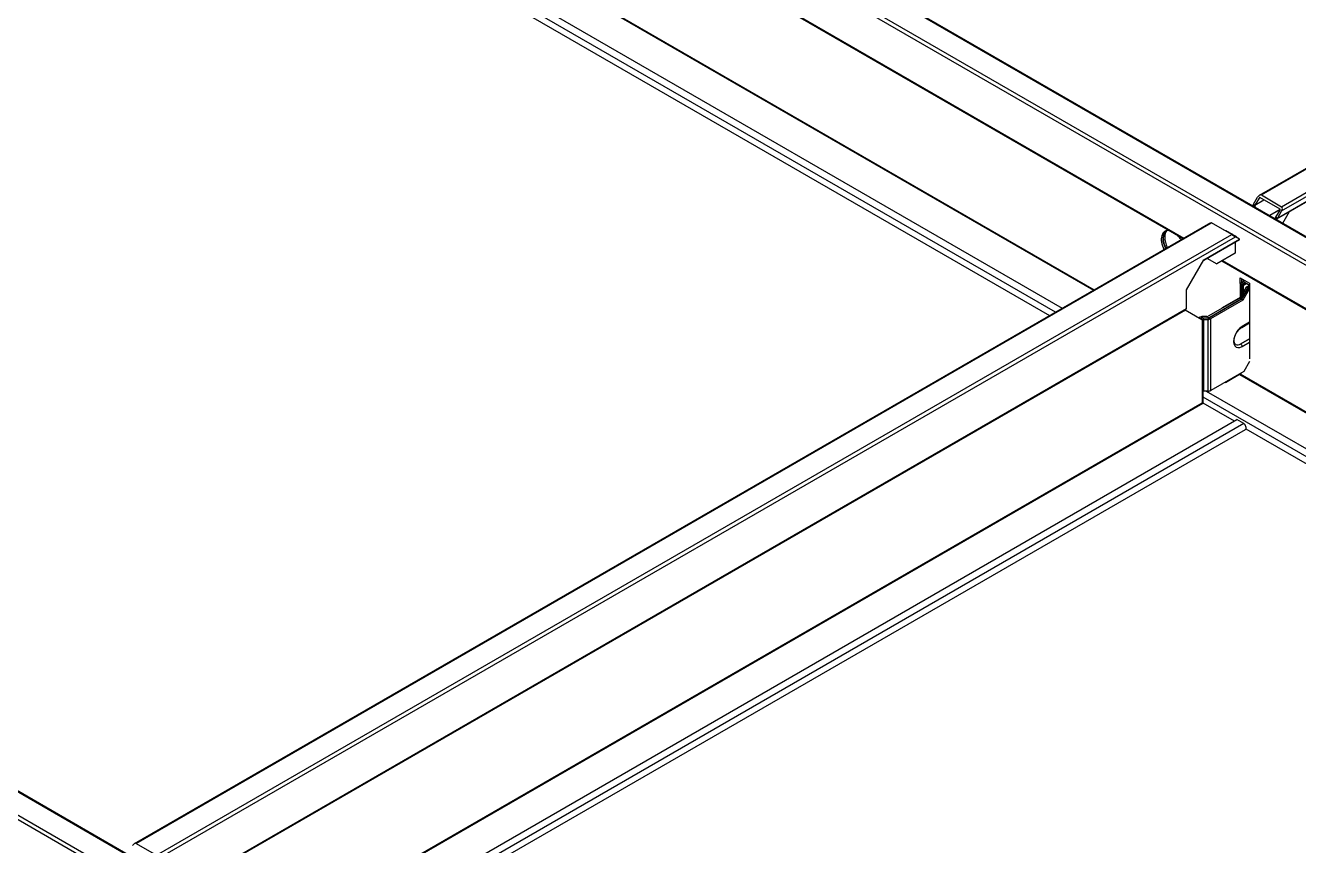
# Model space of a CAD drawing. Header units: millimetres. Extents: x -114 to 1795, y 14 to 1195.
# Drawn here: x 936.9 to 1177.1, y 482.1 to 636.9 of the extents above; entities that cross this region are included whole.
import ezdxf

# ---------------------------------------------------------------- set-up
doc = ezdxf.new("R2010")
doc.units = ezdxf.units.MM
doc.layers.add('AM_VIS', color=7, linetype='Continuous', lineweight=30)

msp = doc.modelspace()

# ---------------------------------------------------------------- linework, layer by layer
at = {"layer": 'AM_VIS'}
for p, q in [((961.74, 722.09), (1359.11, 492.67)), ((961.89, 722.18), (1359.11, 492.84)), ((957.22, 719.48), (1359.11, 487.45)), ((957.92, 719.89), (1359.11, 488.26)), ((966.48, 705.93), (1155.48, 596.81)), ((966.58, 705.7), (1155.34, 596.72)), ((963.3, 688.09), (1138.44, 586.97)), ((963.37, 688.21), (1138.58, 587.05)), ((956.97, 684.96), (1132.57, 583.58)), ((955.34, 683.11), (1130.16, 582.18)), ((1131.27, 582.82), (955.66, 684.21)), ((1169.77, 604.89), (1270.89, 663.27)), ((1170.13, 604.93), (1271.14, 663.25)), ((1173.94, 602.72), (1274.95, 661.04)), ((1173.94, 601.91), (1275.31, 660.43)), ((1168.64, 603.17), (1169.42, 604.52)), ((1168.64, 603.17), (1168.92, 603.01)), ((1169.7, 604.36), (1168.92, 603.01)), ((1168.92, 603.01), (1170.62, 603.99)), ((1169.7, 604.36), (1169.84, 604.44)), ((1173.66, 602.23), (1169.84, 604.44)), ((1170.13, 604.93), (1173.94, 602.72)), ((1173.08, 600.45), (1179.83, 604.35)), ((1173.17, 600.56), (1179.93, 604.46)), ((1171.69, 601.05), (1173.68, 602.2)), ((1173.69, 602.18), (1171.71, 601.04)), ((1172.88, 600.72), (1173.66, 602.07)), ((1172.88, 600.72), (1173.17, 600.56)), ((1173.94, 601.91), (1173.17, 600.56)), ((1174.17, 599.62), (1175.43, 601.81)), ((749.61, 599.62), (1164.61, 360.02)), ((749.76, 599.7), (1164.96, 359.98)), ((957.5, 482.5), (1160.58, 599.74)), ((957.85, 482.53), (1160.72, 599.66)), ((1160.58, 599.74), (1160.72, 599.66)), ((1164.54, 597.46), (1160.72, 599.66)), ((745.08, 597.01), (1160.79, 357)), ((745.79, 597.42), (1160.79, 357.81)), ((961.67, 480.33), (1164.54, 597.46)), ((961.67, 479.51), (1165.25, 597.05)), ((1159.25, 592.64), (1166, 596.53)), ((1159.26, 592.69), (1166.03, 596.6)), ((1164.5, 597.58), (1164.22, 597.75)), ((1164.54, 597.46), (1165.25, 597.05)), ((1164.95, 597.3), (1164.88, 597.26)), ((1165.31, 597.12), (1165.02, 597.28)), ((1165.21, 596.08), (1165.21, 593.97)), ((1166.03, 596.6), (1165.25, 597.05)), ((1165.21, 593.97), (1161.7, 591.94)), ((1155.98, 587.02), (1159.26, 592.69)), ((1159.23, 592.65), (1159.25, 592.64)), ((1159.87, 592.99), (1161.7, 591.94)), ((1162.66, 592.49), (1359.11, 479.07)), ((1162.81, 592.58), (1359.11, 479.24)), ((1166.13, 589.31), (1167.9, 588.29)), ((1166.13, 588.21), (1166.13, 589.31)), ((1166.13, 588.21), (1166.77, 588.58)), ((1166.41, 589.15), (1166.41, 588.37)), ((1166.48, 588.41), (1166.48, 589.11)), ((1166.77, 588.94), (1166.77, 588.58)), ((1166.77, 588.58), (1167.05, 588.41)), ((1155.98, 583.49), (1155.98, 587.02)), ((1167.26, 587.56), (1166.06, 585.47)), ((1166.13, 588.21), (1166.13, 585.6)), ((1166.41, 588.05), (1166.13, 588.21)), ((1166.34, 585.31), (1167.55, 587.39)), ((1167.05, 588.41), (1166.41, 588.05)), ((1166.41, 586.09), (1166.41, 588.05)), ((1167.62, 587.35), (1166.41, 585.27)), ((1166.48, 588), (1167.12, 588.37)), ((1166.48, 588), (1166.48, 586.21)), ((1166.77, 587.84), (1166.48, 588)), ((1166.7, 585.11), (1167.9, 587.19)), ((1167.4, 588.21), (1166.77, 587.84)), ((1166.77, 586.7), (1166.77, 587.84)), ((1167.05, 588.41), (1167.12, 588.37)), ((1167.12, 588.37), (1167.4, 588.21)), ((1167.26, 587.56), (1167.9, 587.92)), ((1167.55, 587.39), (1167.26, 587.56)), ((1167.4, 588.21), (1167.9, 587.92)), ((1167.9, 587.6), (1167.55, 587.39)), ((1167.62, 587.35), (1167.9, 587.52)), ((1167.9, 587.19), (1167.62, 587.35)), ((1167.9, 588.29), (1167.9, 574)), ((1166.06, 585.47), (1160.12, 582.04)), ((1166.41, 585.27), (1160.32, 581.75)), ((1160.4, 581.88), (1166.34, 585.31)), ((1160.6, 581.59), (1166.7, 585.11)), ((1166.13, 585.6), (1162.74, 583.64)), ((1166.06, 585.47), (1166.34, 585.31)), ((1166.41, 585.27), (1166.7, 585.11)), ((970.83, 476.43), (1155.88, 583.26)), ((970.93, 476.66), (1155.98, 583.49)), ((1158.92, 581.35), (1155.74, 583.18)), ((1158.5, 581.84), (1158.28, 581.72)), ((1158.57, 581.55), (1158.78, 581.68)), ((1158.7, 581.55), (1158.64, 581.51)), ((1158.78, 581.68), (1158.78, 581.59)), ((1158.98, 581.38), (1158.92, 581.35)), ((1158.98, 581.38), (1158.98, 565.71)), ((1159.84, 581.98), (1159.06, 581.98)), ((1159.06, 581.67), (1159.06, 581.75)), ((1159.06, 581.75), (1159.84, 581.75)), ((1160.04, 581.68), (1159.26, 581.68)), ((1159.26, 567.9), (1159.26, 581.45)), ((1159.26, 581.45), (1160.04, 581.45)), ((1159.84, 581.75), (1159.84, 581.68)), ((1160.04, 581.45), (1160.04, 567.9)), ((1160.4, 581.8), (1160.4, 581.88)), ((1160.6, 568.03), (1160.6, 581.59)), ((1162.74, 583.64), (1162.67, 583.51)), ((1162.81, 583.6), (1162.74, 583.64)), ((1166.44, 579.94), (1167.9, 580.78)), ((1167.9, 580.91), (1166.52, 580.12)), ((1166.24, 576.82), (1167.9, 577.78)), ((1167.9, 577.77), (1166.24, 576.81)), ((1166.24, 576.82), (1166.24, 576.81)), ((1166.52, 576.34), (1167.9, 577.13)), ((1167.9, 573.47), (1166.84, 571.63)), ((1166.84, 571.63), (1160.6, 568.03)), ((1163.37, 569.55), (1163.3, 569.59)), ((1163.37, 569.55), (1166.34, 571.27)), ((1165.99, 571.06), (1350.72, 464.41)), ((1166.13, 571.14), (1350.86, 464.49)), ((1166.36, 571.36), (1166.34, 571.27)), ((1159.12, 565.7), (1159.12, 567.88)), ((1160.04, 567.9), (1159.26, 567.9)), ((1159.73, 567.9), (1344.85, 461.02)), ((983.81, 464.57), (1158.98, 565.71)), ((983.95, 464.49), (1159.17, 565.65)), ((1343.54, 460.27), (1159.12, 566.74)), ((1165.04, 562.26), (1159.17, 565.65)), ((989.82, 461.1), (1165.49, 562.53)), ((1166.8, 561.77), (1165.49, 562.53)), ((1166.8, 561.77), (991.13, 460.35)), ((992.24, 459.71), (1167.13, 560.68)), ((1167.22, 560.78), (1342.43, 459.63)), ((957.85, 482.53), (961.67, 480.33))]:
    msp.add_line(p, q, dxfattribs=at)
for centre, major_axis, start_param, end_param in [((1169.77, 604.31), (0.354, 0.612), 0, 1.570796), ((1169.77, 604.31), (0.071, 0.122), 0, 1.570796), ((1173.59, 602.11), (0.071, 0.122), 4.712389, 6.283185), ((1173.59, 602.11), (0.354, 0.612), 4.712389, 6.283185), ((1153.54, 595.27), (1.62, -2.81), 2.715122, 4.601832), ((1153.83, 595.44), (1.62, -2.81), 3.228731, 3.926991), ((1153.9, 595.48), (1.62, -2.81), 3.250594, 3.926991), ((1154.18, 595.64), (1.62, -2.81), 3.33868, 3.926991), ((1153.83, 595.44), (1.62, -2.81), 3.926991, 4.601832), ((1153.9, 595.48), (1.62, -2.81), 3.926991, 4.601832), ((1154.18, 595.64), (1.62, -2.81), 3.926991, 4.601832), ((1153.54, 595.27), (1.62, -2.81), 1.681353, 1.997267), ((1155.63, 583.7), (0.25, -0.433), 0, 0.785398), ((1159.06, 581.51), (0.8, 0), 1.570796, 2.356194), ((1159.26, 581.22), (0.8, 0), 1.570796, 2.356194), ((1159.06, 581.51), (0.4, 0), 1.570796, 2.356194), ((1159.26, 581.22), (0.4, 0), 1.570796, 2.356194), ((1159.84, 582.21), (0.4, 0), 4.712389, 5.497787), ((1159.84, 582.21), (0.8, 0), 4.712389, 5.497787), ((1160.04, 581.91), (0.4, 0), 4.712389, 5.497787), ((1160.04, 581.91), (0.8, 0), 4.712389, 5.497787), ((1166.52, 578.23), (1.16, 2), 0.785398, 3.926991), ((1166.24, 580.28), (0.195, -0.338), 0, 0.785398), ((1166.24, 578.39), (0.96, 1.67), 3.14574, 3.926991), ((1166.24, 578.39), (0.96, 1.67), 3.141593, 3.926991), ((1166.24, 576.5), (0.195, -0.338), 0.785398, 2.356194), ((1159.26, 567.67), (0.4, 0), 1.570796, 1.929116), ((1160.04, 568.36), (0.8, 0), 4.712389, 5.497787), ((1159.17, 565.73), (0.05, -0.0866), 4.802353, 5.497787), ((1166.8, 561.24), (0.325, -0.563), 0, 2.356194), ((957.5, 481.92), (0.354, 0.612), 0, 1.570796)]:
    msp.add_ellipse(centre, major_axis=major_axis, ratio=0.57735, start_param=start_param, end_param=end_param, dxfattribs=at)
for points, degree, knots in [([(1168.72, 602.76), (1168.71, 602.79), (1168.71, 602.82), (1168.68, 602.92), (1168.67, 602.99), (1168.65, 603.07), (1168.65, 603.09), (1168.64, 603.14), (1168.64, 603.16), (1168.64, 603.17)], 3, [0.8065926, 0.8065926, 0.8065926, 0.8065926, 0.8340087, 0.8340087, 0.9170044, 0.9170044, 0.9585022, 0.9585022, 1, 1, 1, 1]), ([(1169, 602.6), (1169, 602.63), (1168.99, 602.65), (1168.97, 602.75), (1168.95, 602.82), (1168.93, 602.91), (1168.93, 602.93), (1168.93, 602.96), (1168.93, 602.97), (1168.92, 602.99), (1168.92, 603), (1168.92, 603.01)], 3, [0.8065926, 0.8065926, 0.8065926, 0.8065926, 0.8340087, 0.8340087, 0.9170044, 0.9170044, 0.9585022, 0.9585022, 0.9792511, 0.9792511, 1, 1, 1, 1]), ([(1172.58, 600.53), (1172.61, 600.54), (1172.63, 600.55), (1172.73, 600.58), (1172.79, 600.61), (1172.84, 600.65), (1172.86, 600.66), (1172.88, 600.69), (1172.88, 600.71), (1172.88, 600.72)], 3, [0.8065926, 0.8065926, 0.8065926, 0.8065926, 0.8340087, 0.8340087, 0.9170044, 0.9170044, 0.9585022, 0.9585022, 1, 1, 1, 1]), ([(1172.87, 600.37), (1172.89, 600.38), (1172.92, 600.39), (1173.01, 600.42), (1173.07, 600.44), (1173.13, 600.49), (1173.14, 600.5), (1173.16, 600.52), (1173.16, 600.53), (1173.17, 600.54), (1173.17, 600.55), (1173.17, 600.56)], 3, [0.8065926, 0.8065926, 0.8065926, 0.8065926, 0.8340087, 0.8340087, 0.9170044, 0.9170044, 0.9585022, 0.9585022, 0.9792511, 0.9792511, 1, 1, 1, 1]), ([(1164.22, 597.75), (1164.1, 597.82), (1163.95, 597.9), (1163.56, 598.09), (1163.3, 598.2), (1163.04, 598.32), (1163.04, 598.32), (1163.04, 598.32)], 3, [0.2113249, 0.2113249, 0.2113249, 0.2113249, 0.3323425, 0.3323425, 0.4976429, 0.4976429, 0.5, 0.5, 0.5, 0.5]), ([(1164.86, 597.27), (1164.86, 597.29), (1164.85, 597.3), (1164.83, 597.34), (1164.82, 597.36), (1164.76, 597.42), (1164.7, 597.46), (1164.49, 597.6), (1164.29, 597.7), (1163.84, 597.92), (1163.59, 598.04), (1163.33, 598.16), (1163.32, 598.16), (1163.32, 598.16)], 3, [0, 0, 0, 0, 0.0419883, 0.0419883, 0.0839766, 0.0839766, 0.1679531, 0.1679531, 0.3323425, 0.3323425, 0.4976429, 0.4976429, 0.5, 0.5, 0.5, 0.5]), ([(1164.95, 597.3), (1164.96, 597.3), (1164.97, 597.3), (1165.03, 597.29), (1165.08, 597.25), (1165.2, 597.14), (1165.27, 597.07), (1165.33, 597), (1165.33, 597), (1165.34, 597)], 3, [0.1003819, 0.1003819, 0.1003819, 0.1003819, 0.1679531, 0.1679531, 0.3323425, 0.3323425, 0.4976429, 0.4976429, 0.5, 0.5, 0.5, 0.5]), ([(1165.31, 597.12), (1165.34, 597.1), (1165.38, 597.07), (1165.48, 596.97), (1165.55, 596.91), (1165.62, 596.84), (1165.62, 596.83), (1165.62, 596.83)], 3, [0.2113249, 0.2113249, 0.2113249, 0.2113249, 0.3323425, 0.3323425, 0.4976429, 0.4976429, 0.5, 0.5, 0.5, 0.5]), ([(1166, 596.53), (1166, 596.53), (1166.01, 596.53), (1166.01, 596.54), (1166.02, 596.55), (1166.02, 596.57), (1166.03, 596.58), (1166.03, 596.6)], 3, [0.8996181, 0.8996181, 0.8996181, 0.8996181, 0.9170044, 0.9170044, 0.9585022, 0.9585022, 1, 1, 1, 1]), ([(1159.25, 592.64), (1159.25, 592.63), (1159.25, 592.64), (1159.26, 592.64), (1159.26, 592.65), (1159.26, 592.66), (1159.26, 592.67), (1159.26, 592.68), (1159.26, 592.69), (1159.26, 592.69)], 3, [0.8807921, 0.8807921, 0.8807921, 0.8807921, 0.9170044, 0.9170044, 0.9585022, 0.9585022, 0.9792511, 0.9792511, 1, 1, 1, 1]), ([(1165.28, 576.72), (1165.25, 576.74), (1165.22, 576.77), (1165.19, 576.8), (1165.16, 576.83), (1165.13, 576.87), (1165.1, 576.92), (1165.08, 576.97), (1165.06, 577.03), (1165.04, 577.07), (1165.03, 577.12), (1165.02, 577.18), (1165.01, 577.23), (1165, 577.29), (1165, 577.35), (1165, 577.42), (1165, 577.48), (1165, 577.55), (1165.01, 577.61), (1165.01, 577.68), (1165.02, 577.75), (1165.03, 577.83), (1165.05, 577.9), (1165.07, 577.98), (1165.08, 578.05), (1165.11, 578.13), (1165.13, 578.21), (1165.16, 578.29), (1165.19, 578.37), (1165.22, 578.44), (1165.25, 578.52), (1165.29, 578.6), (1165.33, 578.68), (1165.37, 578.76), (1165.41, 578.84), (1165.46, 578.92), (1165.5, 578.99), (1165.55, 579.07), (1165.6, 579.14), (1165.65, 579.21), (1165.71, 579.28), (1165.76, 579.35), (1165.82, 579.41), (1165.87, 579.47), (1165.93, 579.53), (1165.99, 579.59), (1166.04, 579.64), (1166.1, 579.7), (1166.16, 579.75), (1166.22, 579.79), (1166.28, 579.83), (1166.33, 579.87), (1166.39, 579.91), (1166.44, 579.94)], 1, [2.356194, 2.356194, 2.415099, 2.474004, 2.532909, 2.591814, 2.650719, 2.709624, 2.768529, 2.827433, 2.86993, 2.912426, 2.954922, 2.997419, 3.039915, 3.082412, 3.124908, 3.165828, 3.206749, 3.247669, 3.28859, 3.32951, 3.370431, 3.411351, 3.4531, 3.494848, 3.536596, 3.578344, 3.620092, 3.66184, 3.703588, 3.746025, 3.788462, 3.830899, 3.873336, 3.915773, 3.95821, 4.000647, 4.043231, 4.085816, 4.128401, 4.170986, 4.213571, 4.256156, 4.29874, 4.340888, 4.383035, 4.425183, 4.46733, 4.509477, 4.551625, 4.593772, 4.633311, 4.67285, 4.712389, 4.712389]), ([(1159.12, 565.7), (1159.11, 565.7), (1159.1, 565.7), (1159.05, 565.7), (1159.01, 565.71), (1158.98, 565.71)], 3, [0.7701779, 0.7701779, 0.7701779, 0.7701779, 0.8004207, 0.8004207, 0.9500593, 0.9500593, 0.9500593, 0.9500593])]:
    msp.add_open_spline(points, degree=degree, knots=knots, dxfattribs=at)

doc.saveas('drawing.dxf')
